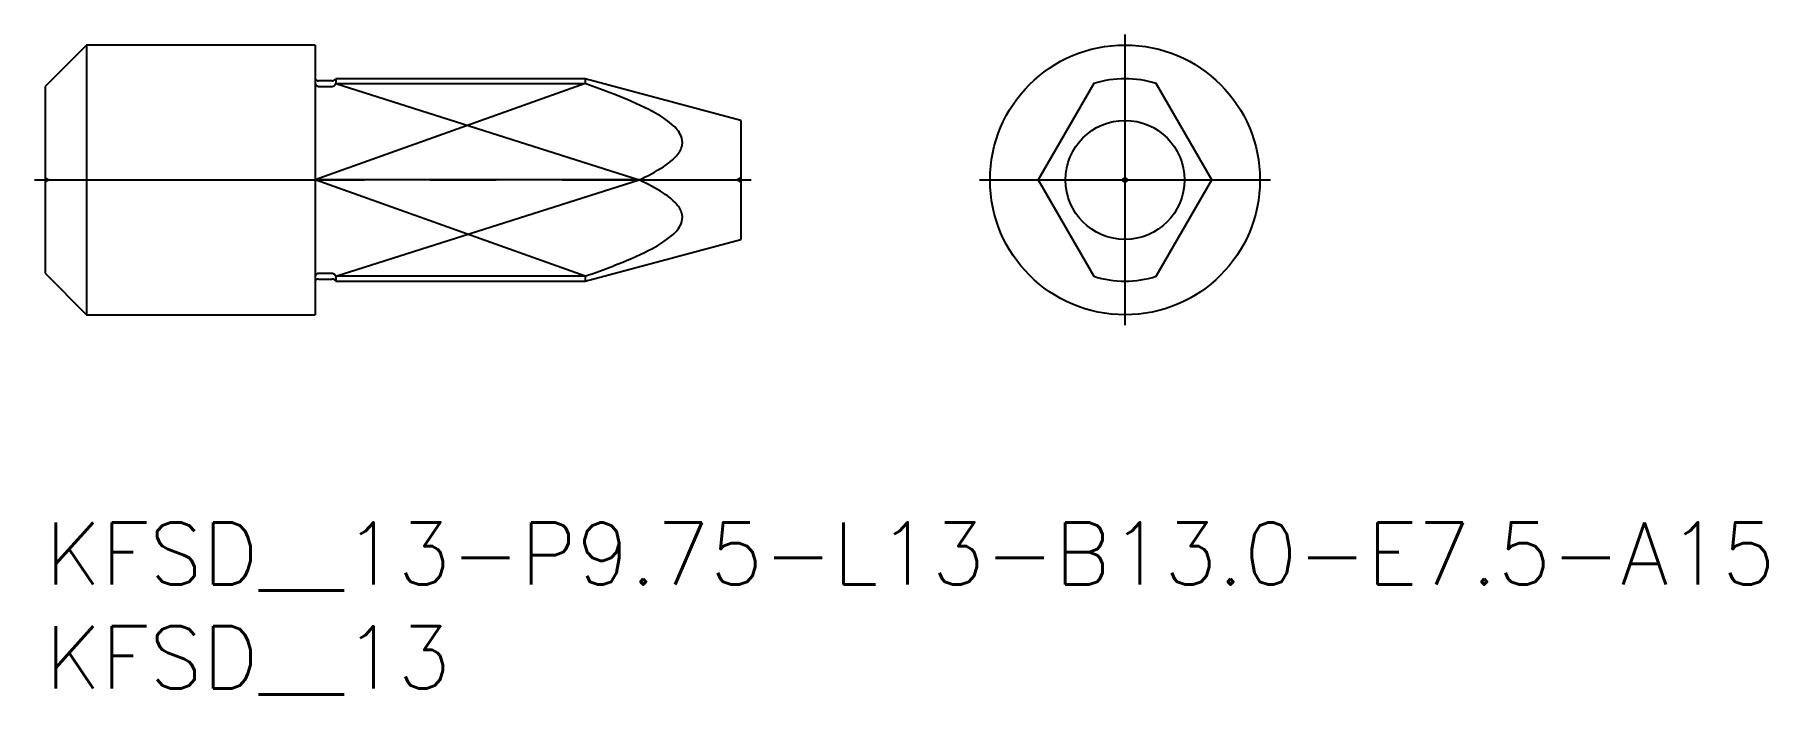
# Model space of a CAD drawing. Extents: x -0.5 to 82.9, y -8.3 to 23.5.
import ezdxf

# ---------------------------------------------------------------- set-up
doc = ezdxf.new("R2010")
doc.units = 0
doc.header["$LTSCALE"] = 0.5
doc.linetypes.add('CENTER', pattern=[50.8, 31.75, -6.35, 6.35, -6.35])
doc.linetypes.add('DASHED', pattern=[19.05, 12.7, -6.35])
for name, color, linetype in [('MSM_CENTER', 1, 'CENTER'), ('MSM_CONTINUOUS', 7, 'CONTINUOUS'), ('MSM_DASHED', 4, 'DASHED'), ('MSM_NARROW', 5, 'CONTINUOUS'), ('MSM_PART_NUMBER', 7, 'CONTINUOUS')]:
    doc.layers.add(name, color=color, linetype=linetype)
doc.styles.get("Standard").update_dxf_attribs({"font": 'txt.shx', "height": 0.5, "bigfont": 'bigfont.shx'})

# ---------------------------------------------------------------- blocks, each defined once
blk = doc.blocks.new('*U18')
at = {"layer": 'MSM_PART_NUMBER'}
blk.add_text('KFSD__13-P9.75-L13-B13.0-E7.5-A15', height=3, dxfattribs=at).set_placement((0, -3))
blk = doc.blocks.new('*U19')
at = {"layer": 'MSM_PART_NUMBER'}
blk.add_text('KFSD__13', height=3, dxfattribs=at).set_placement((0, -8))

msp = doc.modelspace()

# ---------------------------------------------------------------- linework, layer by layer
at = {"layer": 'MSM_CENTER'}
for p, q in [((52, 9.5), (52, 23.5)), ((-0.5, 16.5), (34, 16.5)), ((45, 16.5), (59, 16.5))]:
    msp.add_line(p, q, dxfattribs=at)
at = {"layer": 'MSM_CONTINUOUS'}
for p, q in [((2, 23), (0, 21)), ((13, 23), (2, 23)), ((2, 23), (2, 10)), ((13, 23), (13, 10)), ((0, 21), (0, 12)), ((13.827, 21.275), (13.173, 21.275)), ((13.173, 21.008), (13.827, 21.008)), ((26, 21.375), (14, 21.375)), ((14, 21.375), (14, 21.138)), ((14, 21.138), (26, 21.138)), ((33.5, 19.365), (26, 21.375)), ((26, 21.375), (26, 21.138)), ((50.5, 21.138), (47.822, 16.5)), ((56.178, 16.5), (53.5, 21.138)), ((33.5, 19.365), (33.5, 13.635)), ((28.601, 16.5), (13, 16.5)), ((47.822, 16.5), (50.5, 11.862)), ((53.5, 11.862), (56.178, 16.5)), ((26, 11.625), (33.5, 13.635)), ((0, 12), (2, 10)), ((13.827, 11.992), (13.173, 11.992)), ((13.173, 11.725), (13.827, 11.725)), ((14, 11.862), (14, 11.625)), ((26, 11.862), (14, 11.862)), ((26, 11.862), (26, 11.625)), ((14, 11.625), (26, 11.625)), ((2, 10), (13, 10))]:
    msp.add_line(p, q, dxfattribs=at)
for radius in [6.5, 2.865, 0.1]:
    msp.add_circle((52, 16.5), radius, dxfattribs=at)
for centre, radius, start, end in [((13.173, 21.475), 0.2, 210, 270), ((13.212, 21.226), 0.229, 202.36108, 239.61454), ((13.174, 21.166), 0.158, 240.4145, 269.74875), ((13.827, 21.475), 0.2, 270, 330), ((13.825, 21.171), 0.163, 270.62184, 305.77743), ((13.777, 21.234), 0.243, 306.27568, 336.78428), ((13.444, -15.328), 38.568, 68.80732, 71.00099), ((52, 16.5), 4.875, 72.07979, 107.92021), ((21.012, 3.88), 17.923, 63.2916, 69.16522), ((26.587, 14.794), 5.668, 50.5704, 64.05089), ((29.178, 17.927), 1.603, 25.18719, 50.96782), ((29.938, 18.311), 0.752, 349.34972, 23.38385), ((28.11, 19.77), 3.116, 302.3477, 317.66777), ((29.62, 18.409), 1.083, 317.08194, 347.32613), ((24.823, 24.873), 9.186, 294.28771, 302.63937), ((24.823, 8.127), 9.186, 57.36063, 65.71229), ((28.11, 13.23), 3.116, 42.33223, 57.6523), ((29.62, 14.591), 1.083, 12.67387, 42.91806), ((29.178, 15.073), 1.603, 309.03218, 334.81281), ((29.938, 14.689), 0.752, 336.61615, 10.65028), ((26.587, 18.206), 5.668, 295.94911, 309.4296), ((21.012, 29.12), 17.923, 290.83478, 296.7084), ((13.212, 11.774), 0.229, 120.38546, 157.63892), ((13.173, 11.525), 0.2, 90, 150), ((13.174, 11.834), 0.158, 90.25125, 119.5855), ((13.825, 11.829), 0.163, 54.22257, 89.37816), ((13.827, 11.525), 0.2, 30, 90), ((13.777, 11.766), 0.243, 23.21572, 53.72432), ((13.444, 48.328), 38.568, 288.99901, 291.19268), ((52, 16.5), 4.875, 252.07979, 287.92021)]:
    msp.add_arc(centre, radius, start, end, dxfattribs=at)
at = {"layer": 'MSM_DASHED'}
for p, q in [((0, 16.6), (0.173, 16.5)), ((0.173, 16.5), (0, 16.4)), ((33.5, 16.6), (33.327, 16.5)), ((33.327, 16.5), (33.5, 16.4))]:
    msp.add_line(p, q, dxfattribs=at)
at = {"layer": 'MSM_NARROW'}
for p, q in [((26, 21.138), (13, 16.5)), ((14, 21.138), (28.601, 16.5)), ((26, 11.862), (13, 16.5)), ((14, 11.862), (28.601, 16.5))]:
    msp.add_line(p, q, dxfattribs=at)

# ---------------------------------------------------------------- block references
at = {"layer": 'MSM_CONTINUOUS'}
for name in ['*U18', '*U19']:
    msp.add_blockref(name, (0, 0), dxfattribs=at)

doc.saveas('drawing.dxf')
